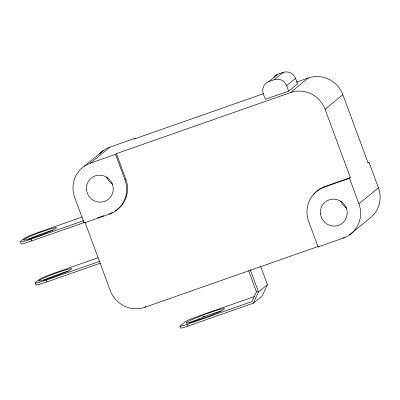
<?xml version="1.0" encoding="UTF-8"?>
<svg xmlns="http://www.w3.org/2000/svg" width="400" height="400" viewBox="0 0 400 400"><rect width="100%" height="100%" fill="white"/><g stroke="black" fill="none" stroke-linecap="round" stroke-linejoin="round"><path stroke-width="0.6" d="M248.655 270.765L256.43 291.79L251.945 301.595L187.32 324.26A9.74 0.745 -20.3 0 1 180.065 325.99L180.57 327.355M180.74 327.81A9.74 0.745 -20.3 0 0 187.99 326.08L253.36 303.155L258.505 291.915L267.385 284.62L260.59 266.26M267.385 284.62L262.24 295.865L253.36 303.155M84.21 166.305L103.695 150.305M110.125 213.46L109.26 214.17L84.13 222.98L74.695 197.475A27.275 26.55 50.6 0 1 90.39 163.155L109.875 147.155L135.01 138.345L134.145 139.05L263.57 93.665M90.39 163.155L115.525 154.34L116.385 153.635L290.515 92.565L308.275 77.985A27.275 26.55 50.6 0 1 342.845 94.675L368.115 162.995L368.98 162.29L378.415 187.795A27.275 26.55 50.6 0 1 368.9 218.965L349.415 234.965M109.26 214.17A27.275 26.55 50.6 0 0 124.96 179.85L125.82 179.14L116.385 153.635M268.92 81.585L277.8 74.295L283.185 72.405A9.74 9.48 50.6 0 1 295.53 78.365L297.555 83.835L288.675 91.125L265.335 99.31L263.315 93.845A9.74 9.48 50.6 0 1 268.92 81.585L274.305 79.695L283.185 72.405M35.88 284.045L35.375 282.68L39.08 279.635A14.61 1.12 -20.3 0 1 55.13 272.79L98.15 257.705M274.305 79.695A9.74 9.48 50.6 0 1 286.65 85.66L295.53 78.365M290.515 92.565A27.275 26.55 50.6 0 1 325.085 109.26L342.845 94.675M84.99 222.275L110.265 290.595A27.275 26.55 50.6 0 0 144.83 307.285L145.79 306.5M344.185 237.335L343.23 238.115L318.1 246.925L308.665 221.42A27.275 26.55 50.6 0 1 324.36 187.1L325.225 186.395L350.355 177.58L325.085 109.26M324.36 187.1L349.495 178.285L350.355 177.58M180.065 325.99L185.5 321.53A9.74 0.745 -20.3 0 1 196.2 316.965L254.36 296.57M343.23 238.115A27.275 26.55 50.6 0 0 358.93 203.795L378.415 187.795M189.45 322.915L204.515 316.55A20.455 1.57 -20.3 0 1 221.305 311.055M296.51 82.11L308.275 77.985M82.4 216.915L39.97 231.8A14.61 1.12 -20.3 0 0 23.92 238.645L20.21 241.685A14.61 1.12 -20.3 0 0 31.09 239.09L83.54 220.695M20.885 243.51A14.61 1.12 -20.3 0 0 31.76 240.91L84.21 222.515M97.265 217.97L103.695 215.715M367.81 162.7L368.98 162.29M35.375 282.68A14.61 1.12 -20.3 0 0 46.25 280.08L99.88 261.275M36.05 284.5A14.61 1.12 -20.3 0 0 46.925 281.905L100.555 263.095M144.83 307.285L318.375 246.425M202.76 316.725L204.53 316.105M256.43 291.79L258.505 291.915L250.225 269.535M349.495 178.285L358.93 203.795M286.65 85.66L288.675 91.125M187.32 324.26L187.99 326.08M115.525 154.34L124.96 179.85M31.09 239.09L31.76 240.91M46.25 280.08L46.925 281.905M313.205 195.115A27.275 26.55 50.6 0 1 325.225 186.395M125.82 179.14A27.275 26.55 50.6 0 1 115.345 210.945M112.8 212.35A27.275 26.55 50.6 0 1 110.665 213.265M28.25 239.325A17.535 1.345 -20.3 0 1 52.695 230.3M346.69 208.185A13.64 13.275 50.6 0 1 340.715 201.015M273.765 77.09A9.74 9.48 50.6 0 1 277.8 74.295M43.415 280.315A17.535 1.345 -20.3 0 1 68.435 271.135M99.33 154.115A27.275 26.55 50.6 0 1 109.875 147.155M112.72 184.24A13.64 13.275 50.6 0 1 106.745 177.07M186.375 322.5L186.08 323.045L187.09 323.1L196.845 320.475A20.455 1.57 -20.3 0 0 224.07 309.28A20.455 1.57 -20.3 0 0 203.84 314.73L190.71 320.13L186.375 322.5M320.44 213.565A13.64 13.275 50.6 0 0 341.605 223.785A13.64 13.275 50.6 0 0 339.345 200.475A13.64 13.275 50.6 0 0 320.44 213.565M29.25 238.91A17.535 1.345 -20.3 0 0 56.175 228.205A17.535 1.345 -20.3 0 0 34.625 234.495A17.535 1.345 -20.3 0 0 29.25 238.91M44.415 279.9A17.535 1.345 -20.3 0 0 71.335 269.195A17.535 1.345 -20.3 0 0 49.79 275.49A17.535 1.345 -20.3 0 0 44.415 279.9M86.465 189.62A13.64 13.275 50.6 0 0 107.635 199.84A13.64 13.275 50.6 0 0 105.375 176.53A13.64 13.275 50.6 0 0 86.465 189.62"/></g></svg>
